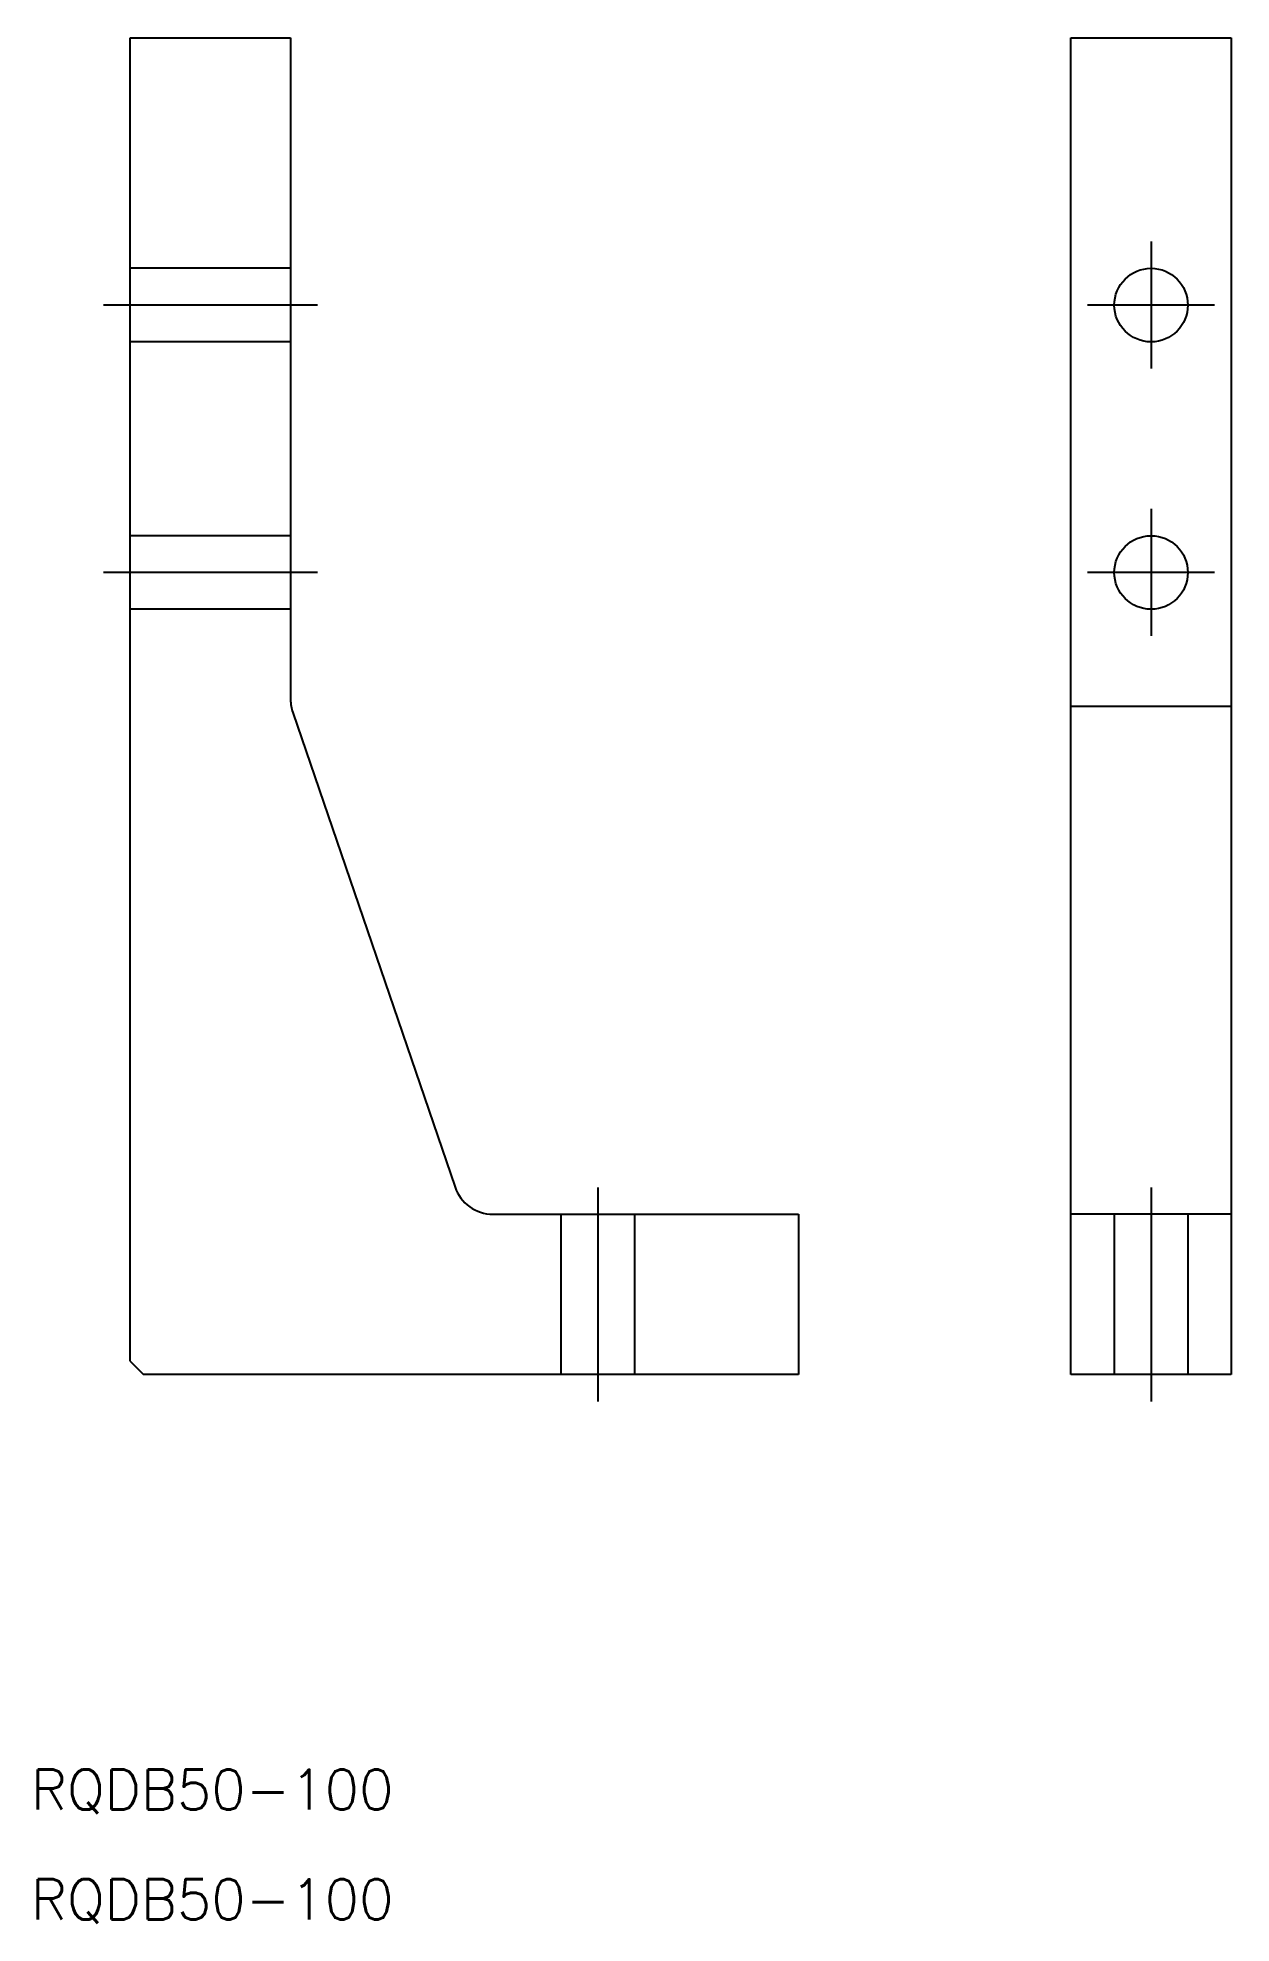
# Model space of a CAD drawing. Extents: x -77 to 12, y -41 to 100.
import ezdxf

# ---------------------------------------------------------------- set-up
doc = ezdxf.new("R2010")
doc.units = 0
doc.linetypes.add('CENTER', pattern=[50.8, 31.75, -6.35, 6.35, -6.35])
doc.linetypes.add('DASHED', pattern=[19.05, 12.7, -6.35])
doc.layers.get('0').update_dxf_attribs({"linetype": 'CONTINUOUS'})
doc.layers.add('CENTER', color=1, linetype='CENTER')
doc.styles.get("Standard").update_dxf_attribs({"font": 'txt.shx', "height": 3, "bigfont": 'bigfont.shx'})

msp = doc.modelspace()

# ---------------------------------------------------------------- linework, layer by layer
at = {"color": 7, "linetype": 'CONTINUOUS'}
for p, q in [((-70.37, 1), (-70.37, 100)), ((-70.37, 100), (-58.37, 100)), ((-58.37, 100), (-58.37, 50.5)), ((0, 0), (0, 100)), ((0, 100), (12, 100)), ((12, 100), (12, 0)), ((-58.21, 49.53), (-46.06, 14.03)), ((0, 50), (12, 50)), ((-43.23, 12), (-20.37, 12)), ((-20.37, 12), (-20.37, 0)), ((12, 12), (0, 12)), ((-70.37, 1), (-69.37, 0)), ((-20.37, 0), (-69.37, 0)), ((12, 0), (0, 0))]:
    msp.add_line(p, q, dxfattribs=at)
at = {"color": 3, "linetype": 'DASHED'}
for p, q in [((-58.37, 82.75), (-70.37, 82.75)), ((-58.37, 77.25), (-70.37, 77.25)), ((-58.37, 62.75), (-70.37, 62.75)), ((-58.37, 57.25), (-70.37, 57.25)), ((-38.12, 0), (-38.12, 12)), ((-32.62, 0), (-32.62, 12)), ((3.25, 12), (3.25, 0)), ((8.75, 12), (8.75, 0))]:
    msp.add_line(p, q, dxfattribs=at)
at = {"color": 7, "linetype": 'CONTINUOUS'}
for centre in [(6, 80), (6, 60)]:
    msp.add_circle(centre, 2.75, dxfattribs=at)
for centre, start, end in [((-55.37, 50.5), 180, 198.8861), ((-43.23, 15), 198.8861, 270)]:
    msp.add_arc(centre, 3, start, end, dxfattribs=at)
at = {"layer": 'CENTER', "color": 1, "linetype": 'CENTER'}
for p, q in [((6, 84.75), (6, 75.25)), ((-56.37, 80), (-72.37, 80)), ((10.75, 80), (1.25, 80)), ((6, 64.75), (6, 55.25)), ((-56.37, 60), (-72.37, 60)), ((10.75, 60), (1.25, 60)), ((-35.37, -2), (-35.37, 14)), ((6, 14), (6, -2))]:
    msp.add_line(p, q, dxfattribs=at)

# ---------------------------------------------------------------- texts
at = {"color": 7, "linetype": 'CONTINUOUS'}
for p in [(-77.8, -32.54), (-77.8, -40.75)]:
    msp.add_text('RQDB50-100', height=3, dxfattribs=at).set_placement(p)

doc.saveas('drawing.dxf')
